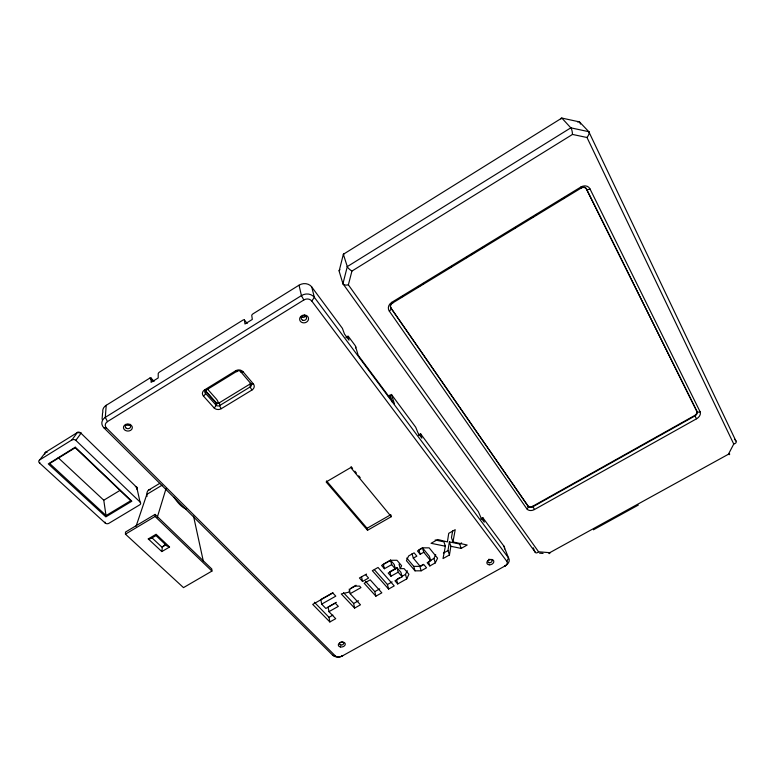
<?xml version="1.0" encoding="UTF-8"?>
<svg xmlns="http://www.w3.org/2000/svg" width="775" height="775" viewBox="0 0 775 775"><rect width="100%" height="100%" fill="white"/><g stroke="black" fill="none" stroke-linecap="round" stroke-linejoin="round"><path stroke-width="1.16" d="M211.933 571.088L155.058 516.46L155.068 514.387L125.521 532.047L125.434 534.149L183.491 587.615L211.933 571.088L211.807 568.995L155.068 514.387M102.891 412.407A9.193 7.333 3.6 0 1 106.243 405.296L149.749 378.142A1.753 0.736 -40.9 0 1 151.154 378.181L151.096 382.366L158.207 377.948L158.216 373.782A1.753 0.736 -40.6 0 1 159.631 371.981L242.885 320.133A1.763 0.765 -38.4 0 1 244.454 320.085L247.196 323.456M162.275 547.751L161.83 551.567L169.589 547.014L156.104 534.266L148.267 538.916L161.83 551.587M391.491 394.543L415.7 427.199L418.035 433.031L421.862 438.175L420.408 433.729L420.815 434.097L478.407 511.771L480.984 517.748L484.278 522.176L482.883 517.807L503.818 546.036L508.555 557.971L506.821 561.294L311.753 301A5.687 4.999 -11 0 0 303.848 299.983L107.454 421.6L105.313 417.338L106.214 405.257M102.077 419.207L102.552 413.143M435.153 540.01L443.92 541.822L445.363 546.22L443.019 558.572L449.442 554.968L447.979 550.56L449.393 541.89L459.643 544.021L461.648 542.897M449.442 554.968L450.866 546.288L449.393 541.89M452.687 530.885L451.476 537.569L452.968 541.948L467.199 545.019L461.164 548.409L450.866 546.288M452.968 541.948L455.216 529.664L448.735 533.326L447.398 541.909L437.778 539.507L431.055 543.294L445.363 546.22M734.477 439.086L735.901 440.956L588.806 131.692L579.477 121.898L561.836 118.071L343.354 254.268L339.121 271.134L342.938 283.708L535.002 551.955L533.219 547.799M342.938 283.708L347.297 266.6L343.354 254.268M348.372 284.851L351.927 271.076L572.502 134.433L586.995 137.504L733.741 444.036L728.432 454.237L549.766 552.682L538.586 551.8L348.372 284.851A4.757 2.277 -9.9 0 1 342.841 283.728M157.315 517.206L166.092 488.424M136.051 526.332L146.843 494.373L162.091 485.189M396.965 567.697L398.166 572.192L390.968 576.232L389.806 571.727L396.965 567.697L400.907 572.27L402.118 576.774L394.95 580.795L397.701 583.953L406.73 578.896L408.919 574.275L404.104 568.637L400.249 568.647L401.615 565.721L396.974 560.277L390.736 560.296L381.581 565.469L384.419 568.724L391.656 564.636L390.484 560.151L383.276 564.219L384.419 568.724M401.498 576.639L405.49 574.401L407.233 570.71M429.389 560.993L433.903 558.455L435.724 554.716M422.443 547.809L429.379 556.276L430.745 560.712L427.17 562.718L429.844 565.953L435.288 562.902L437.584 558.203L429.166 547.857L422.966 547.847L417.454 550.967L420.186 554.27L423.78 552.246L422.443 547.809L418.858 549.824L420.186 554.27M79.486 432.867A2.625 1.075 -42.7 0 1 81.017 433.273A2.645 2.335 24.3 0 0 77.364 432.528L45.657 452.222L39.67 459.943L71.93 439.919A2.8 2.17 4.4 0 1 75.824 440.403L81.017 433.273L136.758 487.368L140.042 502.035A2.616 1.976 -1.1 0 1 139.713 504.845L108.82 523.357A2.616 1.947 0 0 1 105.187 522.999M311.753 301L314.359 297.416L311.753 286.992L342.414 328.358L344.478 334.044L348.963 340.089L348.188 336.176L355.308 345.747L358.186 355.289L394.504 404.046L391.385 394.407M71.93 439.919L77.364 432.528A2.596 1.075 55.3 0 1 78.856 432.847M104.974 522.079L105.158 523.018L39.477 462.937L39.845 462.472M151.987 537.821L162.275 547.479A2.373 0.978 59.2 0 1 162.479 546.888L165.162 544.447M347.297 266.6L570.817 127.836L588.806 131.692M105.313 417.338L301.427 295.604A9.339 8.234 -11 0 1 314.408 297.387L508.555 557.971A7.479 5.299 -20.5 0 1 505.213 565.818L504.748 566.137A4.543 3.216 -20.5 0 0 506.84 561.284M49.59 463.605L75.185 447.776M235.619 370.799A2.654 0.698 57.5 0 0 237.005 371.206A2.654 2.228 -4.5 0 1 240.696 371.671L250.993 383.78A2.625 2.189 -5.7 0 1 250.325 386.841L219.703 405.528A2.625 2.151 -3.6 0 1 216.041 405.112L205.472 393.293L205.297 390.464L215.828 402.273L216.041 405.112A2.596 1.221 -40.7 0 1 214.026 407.844L203.418 396.025A5.28 4.359 -2.4 0 1 204.59 389.893L235.619 370.799A5.289 4.427 -4.6 0 1 243.021 371.729L253.328 383.858A5.222 4.35 -5.7 0 1 251.991 389.98M204.581 389.883A2.635 0.785 57.2 0 0 206.053 390.222L237.005 371.206M215.828 402.273A2.616 2.151 -3.5 0 0 219.461 402.69L249.976 384.061A2.616 2.18 -5.6 0 0 250.79 383.257M391.772 302.327L580.775 187.085A7.469 6.219 -42.6 0 1 589.978 188.877L700.067 411.709A6.239 4.466 -32.1 0 1 696.58 418.771L534.488 509.524A5.929 4.321 -23.1 0 1 526.835 508.826L389.273 311.017A6.975 6.045 -21.3 0 1 391.782 302.357L392.663 303.364L392.46 302.56A4.35 3.778 -21.3 0 0 390.9 307.956L528.153 506.317A2.248 1.54 -34.1 0 1 526.826 508.826M400.685 297.552L402.748 296.292M417.144 287.515L420.224 285.636M422.288 284.377L424.342 283.127M449.025 268.082L452.116 266.193M465.484 258.046L467.538 256.796M470.628 254.907L473.709 253.028M481.934 248.01L483.997 246.76M513.825 228.577L515.879 227.327M530.274 218.54L533.365 216.661M535.418 215.411L537.472 214.152M562.156 199.107L565.246 197.228M214.036 407.834A5.222 4.282 -3.6 0 0 221.33 408.657L252.001 389.99A2.606 0.678 57.9 0 1 250.325 386.841L249.976 384.061M345.912 337.396L347.859 336.214M346.561 337.735L348.498 336.553M49.658 463.508L106.001 515.443L103.773 500.224L119.989 490.401M106.01 515.598L130.684 500.728M148.645 490.052L159.727 483.368M125.434 534.149L155.058 516.46M388.198 396.141L390.009 395.066L392.295 402.147M388.779 396.316L391.569 394.649M151.28 538.354L155.717 535.719M162.479 546.888L166.344 544.592M418.626 435.133L420.438 434.068M419.072 435.24L420.883 434.184M367.544 530.274L367.059 528.288L390.755 514.716L391.288 516.673L367.544 530.274L326.139 481.963L350.775 467.548L391.288 516.673M332.901 592.681L320.85 599.492L321.664 604.122L325.849 608.452L335.265 603.153L338.326 606.379L328.939 611.659L335.72 618.673L329.85 621.957L312.703 604.384L332.824 593.011L335.798 596.149L321.664 604.122M366.527 574.072L359.416 577.985L362.545 581.453L368.59 578.043L365.471 574.566M351.172 588.012L356.054 585.251M480.946 518.892L482.651 517.933M481.236 518.843L482.941 517.884M350.174 593.689L360.966 587.615L359.59 586.103L355.076 586.142L350.252 588.855L348.779 592.197L341.262 593.931L354.611 608.094L360.482 604.8L350.174 593.689L349.215 589.107M413.308 558.136L416.843 556.15L414.102 552.846L408.657 555.927L406.429 560.664L415.032 570.846L421.154 570.817L426.531 567.804L423.857 564.578L420.341 566.544L413.308 558.136L412.029 553.679M390.484 560.151L394.223 564.5L395.415 568.995L388.198 573.054L390.968 576.232M336.398 602.349L328.096 607.019L328.939 611.659M329.85 621.957L329.007 617.317L332.901 615.127M354.611 608.094L353.642 603.493L358.505 600.761M375.875 596.178L364.173 583.246L370.198 579.845L381.843 592.836L375.875 596.178L374.8 591.625L379.74 588.845M388.595 589.058L372.329 570.691L378.045 567.465L394.223 585.9L388.595 589.058L387.452 584.524L392.121 581.899M397.517 578.877L399.512 577.762M406.739 558.048L413.753 566.37L419.847 566.351L423.412 564.345M443.416 553.118L447.979 550.56M390.9 307.946L527.94 505.852A3.701 2.703 -23.1 0 0 532.696 506.278L694.574 415.545A3.894 2.79 -32.2 0 0 696.744 411.147L586.394 188.926L697.045 411.583A3.894 2.79 -32.2 0 1 694.884 415.972L532.909 506.753A3.701 2.703 -23.1 0 1 528.143 506.327M505.232 565.847L341.668 656.309L342.744 655.689A7.304 4.979 -12.6 0 1 332.785 655.34L103.821 427.732A9.348 7.401 3.1 0 1 105.352 417.376M593.408 529.809L638.3 505.077M150.699 538.644L148.267 538.916M539.574 553.166L543.042 553.437M169.512 547.005L166.296 545.639M103.821 427.732L106.485 427.984L335.546 656.105A4.437 3.022 -12.6 0 0 341.639 656.28M332.814 655.321L335.546 656.105M58.183 457.705L103.773 500.224M155.891 535.496L166.16 545.193A2.373 0.969 59.2 0 1 166.237 544.748M75.204 447.698L130.646 500.592M75.863 440.384L140.042 502.035M314.369 602.243L329.007 617.317M343.48 592.662L353.642 603.493M151.154 378.181L154.089 381.348M149.749 378.142L152.685 381.3M561.836 118.071L570.817 127.836M365.471 581.279L374.8 591.625M217.019 404.066L205.327 390.968A4.863 4.02 -2.4 0 1 204.978 390.503M207.419 388.992L216.186 398.844A3.429 1.008 57.6 0 1 218.347 402.99M374.335 569.664L387.452 584.524M391.656 564.636L395.415 568.995M398.166 572.192L402.118 576.774M326.507 480.917L367.059 528.288M580.669 187.821L581.269 188.403L580.775 187.085M351.075 466.54L352.596 468.391M354.892 471.171L356.413 473.031M358.699 475.811L360.23 477.662M423.78 552.246L430.745 560.712M696.735 411.157L697.045 411.583A2.383 1.579 -23.6 0 0 700.067 411.709M694.574 415.545L696.589 418.791M534.488 509.524L532.696 506.278M303.8 299.935L301.427 295.604L299.034 285.171L253.105 313.768A1.763 0.775 -38.2 0 0 251.768 315.532L252.321 319.416L244.968 323.989L244.454 320.085M579.477 121.898L580.523 124.078M459.643 544.021L461.164 548.409M433.903 558.455L435.288 562.902M428.488 561.497L429.844 565.953M419.847 566.351L421.154 570.817M413.753 566.37L415.032 570.846M405.49 574.401L406.73 578.896M399.028 564.161L400.249 568.647M396.519 579.438L397.701 583.953M361.528 576.9L362.545 581.453M193.537 516.169L203.282 561.023M219.461 402.69L219.703 405.528A2.587 0.756 57.7 0 0 221.34 408.667M146.979 496.494A18.513 7.295 58.2 0 1 150.534 489.587M186.203 509.049A18.59 6.888 58.3 0 1 174.084 497.298M538.557 551.752A3.807 2.364 -64.4 0 1 534.953 552.003M549.155 553.66A3.827 0.698 76.2 0 1 548.855 553.108M549.746 552.633A3.827 0.698 76.2 0 1 549.746 553.505M729.294 454.673A4.011 0.756 42.8 0 1 728.403 454.198M729.517 453.85A4.011 0.756 42.8 0 1 729.721 454.228M570.817 127.739A5.134 1.405 81.8 0 1 572.463 134.395M351.918 271.027A4.834 1.376 37.9 0 1 347.219 266.552M735.979 440.946A4.117 2.422 4.1 0 1 733.712 443.988M588.874 131.614A5.212 2.335 -52.8 0 1 586.966 137.466M583.992 187.143A4.66 3.885 -42.7 0 1 586.394 188.916M581.831 187.298A4.66 3.885 -42.7 0 1 582.257 187.182M577.724 122.062A4.049 1.773 -52.9 0 1 579.158 121.646M560.926 118.982A4.001 1.066 81.8 0 1 561.139 118.168M339.082 270.688A3.701 1.734 -10 0 1 339.954 269.729M343.79 253.706A3.768 1.046 37.8 0 1 344.352 253.822M389.273 311.017A2.645 1.318 -35.2 0 0 391.055 308.373A4.359 3.778 -21.3 0 1 392.625 302.986L580.969 188.17A4.66 3.885 -42.7 0 1 586.694 189.274A2.829 1.366 -28.6 0 0 589.988 188.877M503.857 546.017A7.372 5.28 -20.6 0 1 504.506 548.962M299.063 285.21A9.184 8.147 -10.7 0 1 311.792 286.963M489.228 559.201A2.17 1.55 -20 0 1 488.618 559.356M305.679 315.822A2.674 2.335 -10.5 0 1 301.136 316.607M130.287 424.342A2.674 2.131 2.1 0 1 125.967 424.4M304.575 315.047A4.456 3.885 -10.6 0 0 299.663 318.719A4.456 3.885 -10.6 0 0 303.616 322.846A4.456 3.885 -10.6 0 0 308.518 319.155A4.456 3.885 -10.6 0 0 304.575 315.028M106.466 427.994A5.687 4.495 3 0 1 107.502 421.648M355.88 346.842A1.986 1.666 81.7 0 1 355.483 347.917M206.053 390.222A2.654 2.189 -2.4 0 0 205.472 393.293A2.625 1.201 -40.5 0 1 203.418 396.025M243.03 371.719A2.635 1.221 -39.4 0 1 240.696 371.671M253.328 383.858A2.606 1.24 -39.5 0 1 250.993 383.78M39.506 462.917A2.809 2.131 5.1 0 1 39.632 459.914M136.758 489.19A2.528 1.492 -12.6 0 0 136.758 487.368A2.499 1.172 -43.7 0 0 135.363 486.797M44.717 454.421A2.645 2.296 24.2 0 1 45.657 452.222A2.577 1.153 54.8 0 1 47.081 452.387M75.253 447.204L48.283 463.886L105.855 516.877L131.837 501.222L75.253 447.204M489.209 562.776A2.18 1.55 -20 0 0 492.038 560.548A2.18 1.55 -20 0 0 488.618 560.151A2.18 1.55 -20 0 0 489.209 562.776M340.826 644.994A2.131 1.463 -12.7 0 0 343.674 643.066A2.131 1.463 -12.7 0 0 340.283 642.523A2.131 1.463 -12.7 0 0 340.826 644.994M302.725 320.24A2.683 2.344 -10.6 0 0 306.561 317.779A2.683 2.344 -10.6 0 0 302.395 316.19A2.683 2.344 -10.6 0 0 302.725 320.24M126.335 428.255A2.683 2.131 2 0 0 130.588 426.812A2.683 2.131 2 0 0 126.838 424.584A2.683 2.131 2 0 0 126.335 428.255M489.296 564.82A3.604 2.567 -20 0 0 493.743 560.955A3.604 2.567 -20 0 0 487.95 560.596A3.604 2.567 -20 0 0 489.296 564.82M340.399 646.97A3.536 2.422 -12.7 0 0 345.262 643.88A3.536 2.422 -12.7 0 0 339.731 642.824A3.536 2.422 -12.7 0 0 340.399 646.97M125.414 430.454A4.456 3.536 1.9 0 0 132.331 427.829A4.456 3.536 1.9 0 0 125.918 424.351A4.456 3.536 1.9 0 0 125.414 430.454"/></g></svg>
